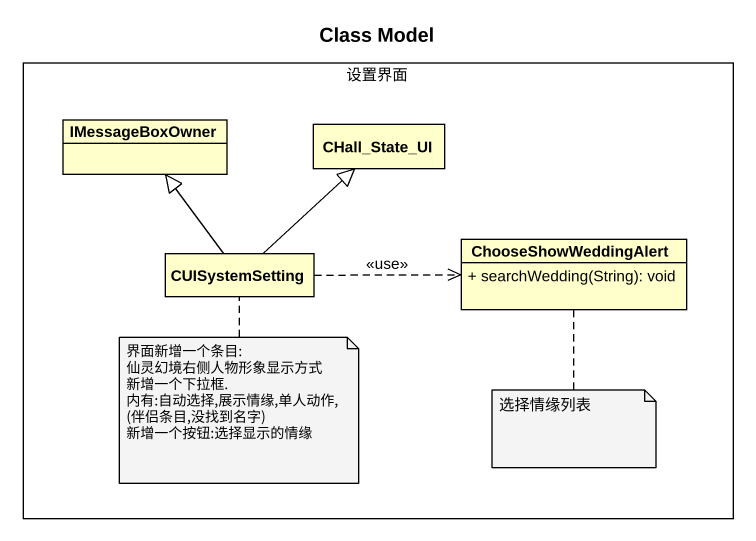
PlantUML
@startuml
title Class Model
hide circle
hide empty members
skinparam classAttributeIconSize 0
rectangle 设置界面 {
  class IMessageBoxOwner
  class CHall_State_UI
  class CUISystemSetting
  class ChooseShowWeddingAlert {
    + searchWedding(String): void
  }
}
CUISystemSetting -up-|> IMessageBoxOwner
CUISystemSetting -up-|> CHall_State_UI
CUISystemSetting .right.> ChooseShowWeddingAlert : <<use>>
note bottom of CUISystemSetting
  界面新增一个条目:
  仙灵幻境右侧人物形象显示方式
  新增一个下拉框.
  内有:自动选择,展示情缘,单人动作,(伴侣条目,没找到名字)
  新增一个按钮:选择显示的情缘
end note
note bottom of ChooseShowWeddingAlert : 选择情缘列表
@enduml
